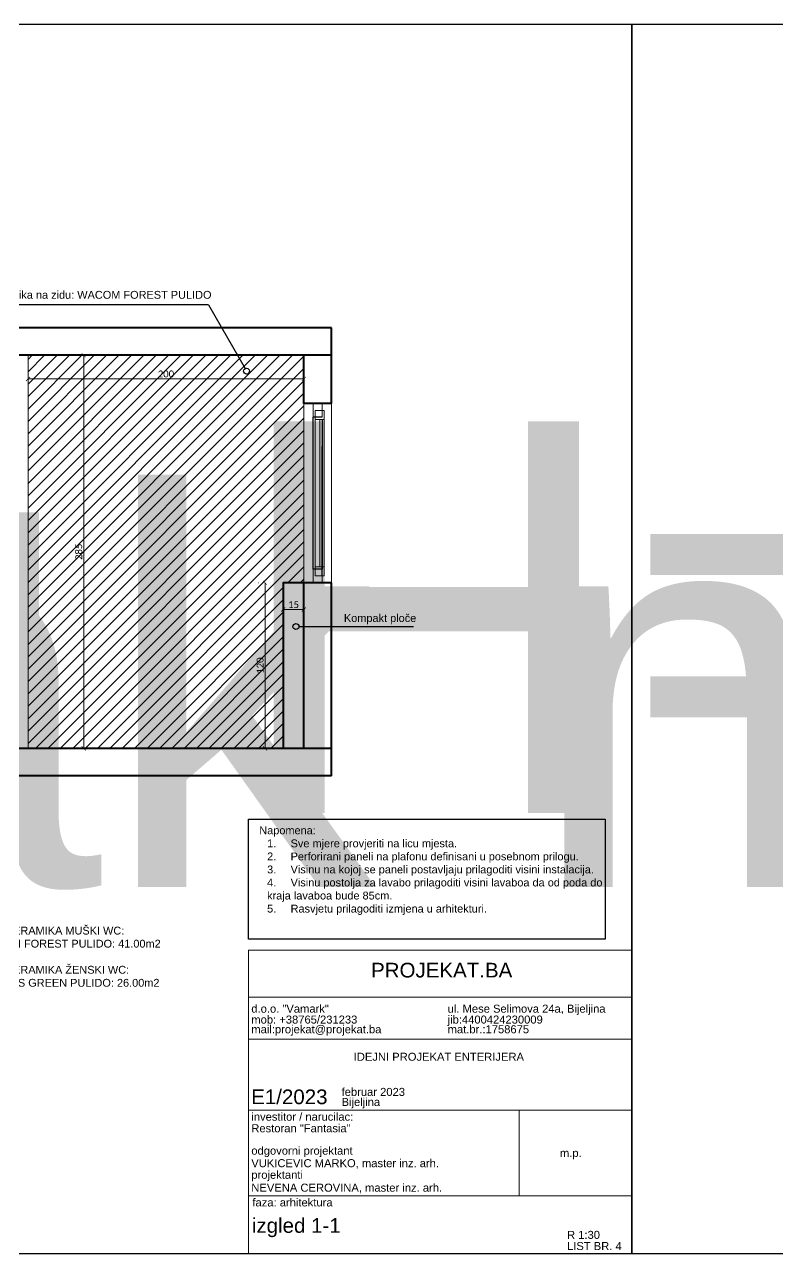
# Model space of a CAD drawing. Header units: centimetres. Extents: x -26724 to 60145, y -23645 to 6771.
# Drawn here: x 6553 to 7098, y 4039 to 4930 of the extents above; entities that cross this region are included whole.
import ezdxf

# ---------------------------------------------------------------- set-up
doc = ezdxf.new("R2010")
doc.units = ezdxf.units.CM
doc.linetypes.add('AUSGEZOGEN', pattern=[0])
doc.linetypes.add('PUNKT2_S9', pattern=[0.35, 0.15, -0.1, 0, -0.1])
for name, color, linetype, lineweight in [('2.IZGLED', 7, 'Continuous', 13), ('4.KOTE', 88, 'Continuous', 15), ('9.ŠRAFURA', 8, 'Continuous', 9), ('kote', 7, 'Continuous', 20), ('XR$5$Fenster', 252, 'PUNKT2_S9', 13), ('XR$5$Tuerrahmen', 252, 'PUNKT2_S9', 13), ('zid', 7, 'Continuous', 40)]:
    doc.layers.add(name, color=color, linetype=linetype, lineweight=lineweight)
for name, color, linetype in [('pozicije', 7, 'Continuous'), ('tekst', 7, 'Continuous'), ('tekst @ 50', 7, 'Continuous')]:
    doc.layers.add(name, color=color, linetype=linetype)
doc.styles.add('0.15', font='arial.ttf', dxfattribs={"height": 0.15})
doc.styles.add('Notes', font='arial.ttf', dxfattribs={"height": 3})
doc.styles.get("Standard").update_dxf_attribs({"font": 'calibri.ttf'})
doc.dimstyles.new('ja 1 30 izgledi zidova', dxfattribs={"dimtxt": 5, "dimasz": 3, "dimexe": 5, "dimexo": 5, "dimgap": 1, "dimtad": 1, "dimdec": 0, "dimtxsty": 'Standard', "dimblk": 'ARCHTICK', "dimcen": 2.5, "dimclrd": 256, "dimclrt": 7, "dimadec": 0, "dimazin": 0, "dimtfac": 1, "dimtdec": 0, "dimtix": 1, "dimtmove": 1, "dimatfit": 3, "dimldrblk": 'ARCHTICK', "dimfxl": 5, "dimfxlon": 1, "dimlwd": 0, "dimlwe": 9, "dimarcsym": 0})

# ---------------------------------------------------------------- blocks, each defined once
blk = doc.blocks.new('_ArchTick')
at = {"color": 0, "linetype": 'ByBlock', "const_width": 0.15}
blk.add_lwpolyline([(-0.5, -0.5), (0.5, 0.5)], dxfattribs=at)
blk = doc.blocks.new('*D2268')
at = {"layer": '4.KOTE', "lineweight": 0, "transparency": 16777216}
blk.add_line((6555.07, 4673.12), (6755.07, 4673.12), dxfattribs=at)
at = {"layer": '4.KOTE', "color": 0, "lineweight": 9, "transparency": 16777216}
for p, q in [((6555.07, 4668.3), (6555.07, 4668.12)), ((6755.07, 4668.3), (6755.07, 4668.12))]:
    blk.add_line(p, q, dxfattribs=at)
at = {"layer": 'Defpoints', "color": 0, "transparency": 16777216}
for p in [(6555.07, 4690.25, 1216.69), (6755.07, 4690.25, 1216.69), (6755.07, 4673.12)]:
    blk.add_point(p, dxfattribs=at)
at = {"layer": '4.KOTE', "lineweight": 0, "transparency": 16777216, "xscale": 3, "yscale": 3, "zscale": 3, "rotation": 180}
blk.add_blockref('_ArchTick', (6555.07, 4673.12), dxfattribs=at)
at = {"layer": '4.KOTE', "lineweight": 0, "transparency": 16777216, "xscale": 3, "yscale": 3, "zscale": 3}
blk.add_blockref('_ArchTick', (6755.07, 4673.12), dxfattribs=at)
at = {"layer": '4.KOTE', "color": 7, "transparency": 16777216, "insert": (6655.07, 4676.68), "char_height": 5, "attachment_point": 5}
blk.add_mtext('200', dxfattribs=at)
blk = doc.blocks.new('*D2269')
at = {"layer": '4.KOTE', "color": 0, "lineweight": 9, "transparency": 16777216}
for p, q in [((6590.44, 4690.25), (6600.44, 4690.25)), ((6590.44, 4405.25), (6600.44, 4405.25))]:
    blk.add_line(p, q, dxfattribs=at)
at = {"layer": '4.KOTE', "lineweight": 0, "transparency": 16777216}
blk.add_line((6595.44, 4690.25), (6595.44, 4405.25), dxfattribs=at)
at = {"layer": 'Defpoints', "color": 0, "transparency": 16777216}
for p in [(6566.56, 4690.25), (6566.56, 4405.25), (6595.44, 4405.25)]:
    blk.add_point(p, dxfattribs=at)
at = {"layer": '4.KOTE', "lineweight": 0, "transparency": 16777216, "xscale": 3, "yscale": 3, "zscale": 3}
for p, rotation in [((6595.44, 4690.25), 90), ((6595.44, 4405.25), 270)]:
    blk.add_blockref('_ArchTick', p, dxfattribs=dict(at, rotation=rotation))
at = {"layer": '4.KOTE', "color": 7, "transparency": 16777216, "insert": (6591.88, 4547.75), "char_height": 5, "attachment_point": 5, "rotation": 90}
blk.add_mtext('285', dxfattribs=at)
blk = doc.blocks.new('*U3253')
at = {"layer": 'tekst @ 50', "color": 240, "ltscale": 0.8, "insert": (10016.26, 4588.48, -1316.69), "char_height": 283.795, "attachment_point": 3, "style": 'Notes'}
blk.add_mtext_dynamic_manual_height_columns('svjetle{\\fArial|b0|i0|c238|p34;ći znak na zidu H=}2{\\fCalibri|b0|i0|c238|p34;1}0cm ', width=6247.4904, gutter_width=625, heights=[0], dxfattribs=at)
blk = doc.blocks.new('*U3254')
at = {"layer": 'tekst @ 50', "color": 240, "ltscale": 0.8, "insert": (8415.65, 4642.26, -1316.69), "char_height": 283.795, "attachment_point": 3, "style": 'Notes'}
blk.add_mtext_dynamic_manual_height_columns('svjetle{\\fArial|b0|i0|c238|p34;ći znak na zidu H=}2{\\fCalibri|b0|i0|c238|p34;40}cm ', width=6247.4904, gutter_width=625, heights=[0], dxfattribs=at)
blk = doc.blocks.new('*D2770')
at = {"layer": '4.KOTE', "lineweight": 0, "transparency": 16777216}
blk.add_line((6755.07, 4505.88), (6740.07, 4505.88), dxfattribs=at)
at = {"layer": '4.KOTE', "color": 0, "lineweight": 9, "transparency": 16777216}
for p, q in [((6740.07, 4501.08), (6740.07, 4500.88)), ((6755.07, 4501.08), (6755.07, 4500.88))]:
    blk.add_line(p, q, dxfattribs=at)
at = {"layer": 'Defpoints', "color": 0, "transparency": 16777216}
for p in [(6740.07, 4525.25, 1216.69), (6755.07, 4525.25, 1216.69), (6740.07, 4505.88)]:
    blk.add_point(p, dxfattribs=at)
at = {"layer": '4.KOTE', "lineweight": 0, "transparency": 16777216, "xscale": 3, "yscale": 3, "zscale": 3, "rotation": 180}
blk.add_blockref('_ArchTick', (6740.07, 4505.88), dxfattribs=at)
at = {"layer": '4.KOTE', "lineweight": 0, "transparency": 16777216, "xscale": 3, "yscale": 3, "zscale": 3}
blk.add_blockref('_ArchTick', (6755.07, 4505.88), dxfattribs=at)
at = {"layer": '4.KOTE', "color": 7, "transparency": 16777216, "insert": (6747.57, 4509.42), "char_height": 5, "attachment_point": 5}
blk.add_mtext('15', dxfattribs=at)
blk = doc.blocks.new('*D2771')
at = {"layer": '4.KOTE', "color": 0, "lineweight": 9, "transparency": 16777216}
for p, q in [((6722.05, 4525.25), (6721.9, 4525.25)), ((6722.05, 4405.25), (6721.9, 4405.25))]:
    blk.add_line(p, q, dxfattribs=at)
at = {"layer": '4.KOTE', "lineweight": 0, "transparency": 16777216}
blk.add_line((6726.9, 4405.25), (6726.9, 4525.25), dxfattribs=at)
at = {"layer": 'Defpoints', "color": 0, "transparency": 16777216}
for p in [(6726.9, 4525.25), (6740.07, 4525.25, 1216.69), (6740.07, 4405.25, 1216.69)]:
    blk.add_point(p, dxfattribs=at)
at = {"layer": '4.KOTE', "lineweight": 0, "transparency": 16777216, "xscale": 3, "yscale": 3, "zscale": 3}
for p, rotation in [((6726.9, 4525.25), 90), ((6726.9, 4405.25), 270)]:
    blk.add_blockref('_ArchTick', p, dxfattribs=dict(at, rotation=rotation))
at = {"layer": '4.KOTE', "color": 7, "transparency": 16777216, "insert": (6723.34, 4465.25), "char_height": 5, "attachment_point": 5, "rotation": 90}
blk.add_mtext('120', dxfattribs=at)

msp = doc.modelspace()

# ---------------------------------------------------------------- hatches: boundary and pattern name
at = {"layer": '9.ŠRAFURA'}
h = msp.add_hatch(dxfattribs=at)
h.set_pattern_fill('ANSI31', color=256, scale=2)
h.paths.add_polyline_path([(6740.07, 4405.25), (6740.07, 4525.25), (6755.07, 4525.25), (6755.07, 4690.25), (6555.07, 4690.25), (6555.07, 4405.25)])

# ---------------------------------------------------------------- linework, layer by layer
at = {"layer": '2.IZGLED'}
for p, q in [((6555.07, 4405.25, 1216.69), (6555.07, 4690.25, 1216.69)), ((6755.07, 4655.25, 1216.69), (6755.07, 4525.25, 1216.69)), ((6775.07, 4525.25, 1216.69), (6775.07, 4655.25, 1216.69))]:
    msp.add_line(p, q, dxfattribs=at)
at = {"layer": '4.KOTE', "elevation": 1216.69}
msp.add_lwpolyline([(6755.07, 4525.25), (6740.07, 4525.25), (6740.07, 4405.25)], dxfattribs=at)
at = {"layer": 'kote', "color": 0}
for p, q in [((6714.87, 4259.02), (6992.84, 4259.02)), ((6714.87, 4039.02), (6714.87, 4259.02)), ((6714.87, 4224.89), (6992.84, 4224.89)), ((6714.87, 4194.3), (6992.84, 4194.3)), ((6714.87, 4142.92), (6992.84, 4142.92)), ((6911.09, 4142.92), (6911.09, 4080.76)), ((6992.84, 4080.76), (6714.87, 4080.76))]:
    msp.add_line(p, q, dxfattribs=at)
at = {"layer": 'tekst'}
msp.add_line((6685.92, 4726.85), (6712.43, 4680.61), dxfattribs=at)
at = {"layer": 'tekst', "ltscale": 0.8}
msp.add_lwpolyline([(6685.92, 4726.85), (6519.36, 4726.85)], dxfattribs=at)
at = {"layer": 'tekst', "ltscale": 0.8, "elevation": 275.33}
msp.add_lwpolyline([(6751.5, 4493.57), (6834.54, 4493.57)], dxfattribs=at)
at = {"layer": 'tekst', "lineweight": 25}
msp.add_lwpolyline([(6714.87, 4353.84), (6973.58, 4353.84), (6973.58, 4266.87), (6714.87, 4266.87)], close=True, dxfattribs=at)
at = {"layer": 'tekst', "color": 30}
for centre in [(6713.5, 4678.73), (6749.34, 4493.57, 275.33)]:
    msp.add_circle(centre, 2.16, dxfattribs=at)
at = {"layer": 'XR$5$Fenster', "color": 7, "linetype": 'AUSGEZOGEN', "lineweight": 18, "transparency": 33554687}
for p, q in [((6768.32, 4655.25, 1216.69), (6761.82, 4655.25, 1216.69)), ((6761.82, 4645.25, 1216.69), (6761.82, 4655.25, 1216.69)), ((6761.82, 4655.25, 1216.69), (6761.82, 4645.25, 1216.69)), ((6768.32, 4655.25, 1216.69), (6761.82, 4655.25, 1216.69)), ((6768.32, 4655.25, 1216.69), (6761.82, 4655.25, 1216.69)), ((6761.82, 4655.25, 1216.69), (6761.82, 4655.25, 1216.69)), ((6768.32, 4655.25, 1216.69), (6761.82, 4655.25, 1216.69)), ((6761.82, 4655.25, 1216.69), (6761.82, 4655.25, 1216.69)), ((6761.82, 4655.25, 1216.69), (6761.82, 4645.25, 1216.69)), ((6761.82, 4645.25, 1216.69), (6761.82, 4655.25, 1216.69)), ((6761.82, 4655.25, 1216.69), (6761.82, 4655.25, 1216.69)), ((6768.32, 4655.25, 1216.69), (6761.82, 4655.25, 1216.69)), ((6761.82, 4655.25, 1216.69), (6761.82, 4645.25, 1216.69)), ((6768.32, 4655.25, 1216.69), (6768.32, 4645.25, 1216.69)), ((6768.32, 4645.25, 1216.69), (6768.32, 4655.25, 1216.69)), ((6768.32, 4655.25, 1216.69), (6768.32, 4655.25, 1216.69)), ((6768.32, 4655.25, 1216.69), (6768.32, 4655.25, 1216.69)), ((6768.32, 4655.25, 1216.69), (6768.32, 4645.25, 1216.69)), ((6768.32, 4645.25, 1216.69), (6768.32, 4655.25, 1216.69)), ((6768.32, 4645.25, 1216.69), (6768.32, 4655.25, 1216.69)), ((6768.32, 4645.25, 1216.69), (6761.82, 4645.25, 1216.69)), ((6768.32, 4645.25, 1216.69), (6761.82, 4645.25, 1216.69)), ((6768.32, 4645.25, 1216.69), (6761.82, 4645.25, 1216.69)), ((6761.82, 4645.25, 1216.69), (6761.82, 4645.25, 1216.69)), ((6768.32, 4645.25, 1216.69), (6761.82, 4645.25, 1216.69)), ((6761.82, 4645.25, 1216.69), (6761.82, 4645.25, 1216.69)), ((6768.32, 4645.25, 1216.69), (6761.82, 4645.25, 1216.69)), ((6768.32, 4645.25, 1216.69), (6761.82, 4645.25, 1216.69)), ((6768.32, 4645.25, 1216.69), (6761.82, 4645.25, 1216.69)), ((6761.82, 4645.25, 1216.69), (6761.82, 4645.25, 1216.69)), ((6768.32, 4645.25, 1216.69), (6761.82, 4645.25, 1216.69)), ((6761.82, 4645.25, 1216.69), (6761.82, 4645.25, 1216.69)), ((6768.32, 4645.25, 1216.69), (6761.82, 4645.25, 1216.69)), ((6768.32, 4645.25, 1216.69), (6761.82, 4645.25, 1216.69)), ((6761.82, 4645.25, 1216.69), (6761.82, 4645.25, 1216.69)), ((6768.32, 4645.25, 1216.69), (6761.82, 4645.25, 1216.69)), ((6768.32, 4645.25, 1216.69), (6761.82, 4645.25, 1216.69)), ((6761.82, 4645.25, 1216.69), (6761.82, 4645.25, 1216.69)), ((6761.82, 4645.25, 1216.69), (6768.32, 4645.25, 1216.69)), ((6769.82, 4650.25, 1216.69), (6763.32, 4650.25, 1216.69)), ((6763.32, 4643.75, 1216.69), (6763.32, 4650.25, 1216.69)), ((6763.32, 4650.25, 1216.69), (6763.32, 4643.75, 1216.69)), ((6769.82, 4650.25, 1216.69), (6763.32, 4650.25, 1216.69)), ((6769.82, 4650.25, 1216.69), (6763.32, 4650.25, 1216.69)), ((6763.32, 4650.25, 1216.69), (6763.32, 4650.25, 1216.69)), ((6769.82, 4650.25, 1216.69), (6763.32, 4650.25, 1216.69)), ((6763.32, 4650.25, 1216.69), (6763.32, 4650.25, 1216.69)), ((6763.32, 4650.25, 1216.69), (6763.32, 4643.75, 1216.69)), ((6763.32, 4643.75, 1216.69), (6763.32, 4650.25, 1216.69)), ((6763.32, 4643.75, 1216.69), (6763.32, 4536.75, 1216.69)), ((6763.32, 4536.75, 1216.69), (6763.32, 4643.75, 1216.69)), ((6763.32, 4536.75, 1216.69), (6763.32, 4643.75, 1216.69)), ((6763.32, 4643.75, 1216.69), (6763.32, 4536.75, 1216.69)), ((6763.32, 4643.75, 1216.69), (6763.32, 4536.75, 1216.69)), ((6763.32, 4536.75, 1216.69), (6763.32, 4643.75, 1216.69)), ((6763.32, 4536.75, 1216.69), (6763.32, 4643.75, 1216.69)), ((6763.32, 4643.75, 1216.69), (6763.32, 4536.75, 1216.69)), ((6769.82, 4643.75, 1216.69), (6763.32, 4643.75, 1216.69)), ((6769.82, 4643.75, 1216.69), (6763.32, 4643.75, 1216.69)), ((6769.82, 4643.75, 1216.69), (6763.32, 4643.75, 1216.69)), ((6763.32, 4643.75, 1216.69), (6763.32, 4643.75, 1216.69)), ((6769.82, 4643.75, 1216.69), (6763.32, 4643.75, 1216.69)), ((6763.32, 4643.75, 1216.69), (6763.32, 4643.75, 1216.69)), ((6769.82, 4643.75, 1216.69), (6763.32, 4643.75, 1216.69)), ((6769.82, 4643.75, 1216.69), (6763.32, 4643.75, 1216.69)), ((6769.82, 4643.75, 1216.69), (6763.32, 4643.75, 1216.69)), ((6763.32, 4643.75, 1216.69), (6763.32, 4643.75, 1216.69)), ((6769.82, 4643.75, 1216.69), (6763.32, 4643.75, 1216.69)), ((6763.32, 4643.75, 1216.69), (6763.32, 4643.75, 1216.69)), ((6769.82, 4643.75, 1216.69), (6763.32, 4643.75, 1216.69)), ((6769.82, 4643.75, 1216.69), (6763.32, 4643.75, 1216.69)), ((6763.32, 4643.75, 1216.69), (6763.32, 4643.75, 1216.69)), ((6769.82, 4643.75, 1216.69), (6763.32, 4643.75, 1216.69)), ((6769.82, 4643.75, 1216.69), (6763.32, 4643.75, 1216.69)), ((6763.32, 4643.75, 1216.69), (6763.32, 4643.75, 1216.69)), ((6766.57, 4536.75, 1216.69), (6766.57, 4643.75, 1216.69)), ((6766.57, 4536.75, 1216.69), (6766.57, 4643.75, 1216.69)), ((6768.32, 4645.25, 1216.69), (6768.32, 4645.25, 1216.69)), ((6768.32, 4645.25, 1216.69), (6768.32, 4645.25, 1216.69)), ((6768.32, 4645.25, 1216.69), (6768.32, 4645.25, 1216.69)), ((6768.32, 4645.25, 1216.69), (6768.32, 4645.25, 1216.69)), ((6768.32, 4645.25, 1216.69), (6768.32, 4645.25, 1216.69)), ((6768.32, 4645.25, 1216.69), (6768.32, 4645.25, 1216.69)), ((6769.82, 4650.25, 1216.69), (6769.82, 4643.75, 1216.69)), ((6769.82, 4643.75, 1216.69), (6769.82, 4650.25, 1216.69)), ((6769.82, 4650.25, 1216.69), (6769.82, 4650.25, 1216.69)), ((6769.82, 4650.25, 1216.69), (6769.82, 4650.25, 1216.69)), ((6769.82, 4650.25, 1216.69), (6769.82, 4643.75, 1216.69)), ((6769.82, 4643.75, 1216.69), (6769.82, 4650.25, 1216.69)), ((6769.82, 4536.75, 1216.69), (6769.82, 4643.75, 1216.69)), ((6769.82, 4643.75, 1216.69), (6769.82, 4536.75, 1216.69)), ((6769.82, 4536.75, 1216.69), (6769.82, 4643.75, 1216.69)), ((6769.82, 4643.75, 1216.69), (6769.82, 4536.75, 1216.69)), ((6769.82, 4536.75, 1216.69), (6769.82, 4643.75, 1216.69)), ((6769.82, 4643.75, 1216.69), (6769.82, 4536.75, 1216.69)), ((6769.82, 4536.75, 1216.69), (6769.82, 4643.75, 1216.69)), ((6769.82, 4643.75, 1216.69), (6769.82, 4536.75, 1216.69)), ((6769.82, 4643.75, 1216.69), (6769.82, 4643.75, 1216.69)), ((6769.82, 4643.75, 1216.69), (6769.82, 4643.75, 1216.69)), ((6769.82, 4643.75, 1216.69), (6769.82, 4643.75, 1216.69)), ((6769.82, 4643.75, 1216.69), (6769.82, 4643.75, 1216.69)), ((6769.82, 4643.75, 1216.69), (6769.82, 4643.75, 1216.69)), ((6769.82, 4643.75, 1216.69), (6769.82, 4643.75, 1216.69)), ((6768.32, 4535.25, 1216.69), (6761.82, 4535.25, 1216.69)), ((6768.32, 4535.25, 1216.69), (6761.82, 4535.25, 1216.69)), ((6768.32, 4535.25, 1216.69), (6761.82, 4535.25, 1216.69)), ((6761.82, 4535.25, 1216.69), (6761.82, 4535.25, 1216.69)), ((6768.32, 4535.25, 1216.69), (6761.82, 4535.25, 1216.69)), ((6761.82, 4535.25, 1216.69), (6761.82, 4535.25, 1216.69)), ((6768.32, 4535.25, 1216.69), (6761.82, 4535.25, 1216.69)), ((6768.32, 4535.25, 1216.69), (6761.82, 4535.25, 1216.69)), ((6768.32, 4535.25, 1216.69), (6761.82, 4535.25, 1216.69)), ((6761.82, 4535.25, 1216.69), (6761.82, 4535.25, 1216.69)), ((6768.32, 4535.25, 1216.69), (6761.82, 4535.25, 1216.69)), ((6761.82, 4535.25, 1216.69), (6761.82, 4535.25, 1216.69)), ((6761.82, 4535.25, 1216.69), (6761.82, 4525.25, 1216.69)), ((6768.32, 4535.25, 1216.69), (6761.82, 4535.25, 1216.69)), ((6768.32, 4535.25, 1216.69), (6761.82, 4535.25, 1216.69)), ((6761.82, 4535.25, 1216.69), (6761.82, 4535.25, 1216.69)), ((6768.32, 4535.25, 1216.69), (6761.82, 4535.25, 1216.69)), ((6768.32, 4535.25, 1216.69), (6761.82, 4535.25, 1216.69)), ((6761.82, 4525.25, 1216.69), (6761.82, 4535.25, 1216.69)), ((6761.82, 4525.25, 1216.69), (6761.82, 4535.25, 1216.69)), ((6761.82, 4535.25, 1216.69), (6761.82, 4535.25, 1216.69)), ((6761.82, 4535.25, 1216.69), (6761.82, 4525.25, 1216.69)), ((6761.82, 4535.25, 1216.69), (6768.32, 4535.25, 1216.69)), ((6761.82, 4525.25, 1216.69), (6761.82, 4535.25, 1216.69)), ((6769.82, 4536.75, 1216.69), (6763.32, 4536.75, 1216.69)), ((6769.82, 4536.75, 1216.69), (6763.32, 4536.75, 1216.69)), ((6769.82, 4536.75, 1216.69), (6763.32, 4536.75, 1216.69)), ((6763.32, 4536.75, 1216.69), (6763.32, 4536.75, 1216.69)), ((6769.82, 4536.75, 1216.69), (6763.32, 4536.75, 1216.69)), ((6763.32, 4536.75, 1216.69), (6763.32, 4536.75, 1216.69)), ((6769.82, 4536.75, 1216.69), (6763.32, 4536.75, 1216.69)), ((6769.82, 4536.75, 1216.69), (6763.32, 4536.75, 1216.69)), ((6769.82, 4536.75, 1216.69), (6763.32, 4536.75, 1216.69)), ((6763.32, 4536.75, 1216.69), (6763.32, 4536.75, 1216.69)), ((6769.82, 4536.75, 1216.69), (6763.32, 4536.75, 1216.69)), ((6763.32, 4536.75, 1216.69), (6763.32, 4536.75, 1216.69)), ((6763.32, 4536.75, 1216.69), (6763.32, 4530.25, 1216.69)), ((6769.82, 4536.75, 1216.69), (6763.32, 4536.75, 1216.69)), ((6769.82, 4536.75, 1216.69), (6763.32, 4536.75, 1216.69)), ((6763.32, 4536.75, 1216.69), (6763.32, 4536.75, 1216.69)), ((6769.82, 4536.75, 1216.69), (6763.32, 4536.75, 1216.69)), ((6769.82, 4536.75, 1216.69), (6763.32, 4536.75, 1216.69)), ((6763.32, 4530.25, 1216.69), (6763.32, 4536.75, 1216.69)), ((6763.32, 4530.25, 1216.69), (6763.32, 4536.75, 1216.69)), ((6763.32, 4536.75, 1216.69), (6763.32, 4536.75, 1216.69)), ((6763.32, 4536.75, 1216.69), (6763.32, 4530.25, 1216.69)), ((6768.32, 4535.25, 1216.69), (6768.32, 4535.25, 1216.69)), ((6768.32, 4535.25, 1216.69), (6768.32, 4535.25, 1216.69)), ((6768.32, 4535.25, 1216.69), (6768.32, 4535.25, 1216.69)), ((6768.32, 4535.25, 1216.69), (6768.32, 4535.25, 1216.69)), ((6768.32, 4525.25, 1216.69), (6768.32, 4535.25, 1216.69)), ((6768.32, 4535.25, 1216.69), (6768.32, 4535.25, 1216.69)), ((6768.32, 4535.25, 1216.69), (6768.32, 4525.25, 1216.69)), ((6768.32, 4525.25, 1216.69), (6768.32, 4535.25, 1216.69)), ((6768.32, 4535.25, 1216.69), (6768.32, 4535.25, 1216.69)), ((6768.32, 4535.25, 1216.69), (6768.32, 4525.25, 1216.69)), ((6768.32, 4535.25, 1216.69), (6768.32, 4525.25, 1216.69)), ((6769.82, 4536.75, 1216.69), (6769.82, 4536.75, 1216.69)), ((6769.82, 4536.75, 1216.69), (6769.82, 4536.75, 1216.69)), ((6769.82, 4536.75, 1216.69), (6769.82, 4536.75, 1216.69)), ((6769.82, 4536.75, 1216.69), (6769.82, 4536.75, 1216.69)), ((6769.82, 4530.25, 1216.69), (6769.82, 4536.75, 1216.69)), ((6769.82, 4536.75, 1216.69), (6769.82, 4536.75, 1216.69)), ((6769.82, 4536.75, 1216.69), (6769.82, 4530.25, 1216.69)), ((6769.82, 4530.25, 1216.69), (6769.82, 4536.75, 1216.69)), ((6769.82, 4536.75, 1216.69), (6769.82, 4536.75, 1216.69)), ((6769.82, 4536.75, 1216.69), (6769.82, 4530.25, 1216.69)), ((6769.82, 4530.25, 1216.69), (6763.32, 4530.25, 1216.69)), ((6769.82, 4530.25, 1216.69), (6763.32, 4530.25, 1216.69)), ((6769.82, 4530.25, 1216.69), (6763.32, 4530.25, 1216.69)), ((6763.32, 4530.25, 1216.69), (6763.32, 4530.25, 1216.69)), ((6769.82, 4530.25, 1216.69), (6763.32, 4530.25, 1216.69)), ((6763.32, 4530.25, 1216.69), (6763.32, 4530.25, 1216.69)), ((6769.82, 4530.25, 1216.69), (6769.82, 4530.25, 1216.69)), ((6769.82, 4530.25, 1216.69), (6769.82, 4530.25, 1216.69)), ((6768.32, 4525.25, 1216.69), (6761.82, 4525.25, 1216.69)), ((6768.32, 4525.25, 1216.69), (6761.82, 4525.25, 1216.69)), ((6768.32, 4525.25, 1216.69), (6761.82, 4525.25, 1216.69)), ((6761.82, 4525.25, 1216.69), (6761.82, 4525.25, 1216.69)), ((6768.32, 4525.25, 1216.69), (6761.82, 4525.25, 1216.69)), ((6761.82, 4525.25, 1216.69), (6761.82, 4525.25, 1216.69)), ((6761.82, 4525.25, 1216.69), (6761.82, 4525.25, 1216.69)), ((6768.32, 4525.25, 1216.69), (6761.82, 4525.25, 1216.69)), ((6768.32, 4525.25, 1216.69), (6768.32, 4525.25, 1216.69)), ((6768.32, 4525.25, 1216.69), (6768.32, 4525.25, 1216.69))]:
    msp.add_line(p, q, dxfattribs=at)
at = {"layer": 'XR$5$Fenster', "color": 7, "linetype": 'AUSGEZOGEN', "lineweight": -3, "transparency": 33554687}
for p, q in [((6761.82, 4535.25, 1216.69), (6761.82, 4645.25, 1216.69)), ((6761.82, 4645.25, 1216.69), (6761.82, 4645.25, 1216.69)), ((6768.32, 4645.25, 1216.69), (6761.82, 4645.25, 1216.69)), ((6768.32, 4643.75, 1216.69), (6768.32, 4535.25, 1216.69)), ((6761.82, 4535.25, 1216.69), (6761.82, 4535.25, 1216.69)), ((6768.32, 4535.25, 1216.69), (6761.82, 4535.25, 1216.69))]:
    msp.add_line(p, q, dxfattribs=at)
at = {"layer": 'XR$5$Fenster', "color": 7, "linetype": 'AUSGEZOGEN', "lineweight": 18}
for p, q in [((6766.57, 4536.75, 1216.69), (6766.57, 4643.75, 1216.69)), ((6766.57, 4643.75, 1216.69), (6766.57, 4536.75, 1216.69)), ((6766.57, 4643.75, 1216.69), (6766.57, 4643.75, 1216.69)), ((6766.57, 4536.75, 1216.69), (6766.57, 4536.75, 1216.69))]:
    msp.add_line(p, q, dxfattribs=at)
at = {"layer": 'XR$5$Tuerrahmen', "color": 7, "linetype": 'AUSGEZOGEN', "lineweight": -3, "transparency": 33554687}
msp.add_line((6768.32, 4530.25, 1216.69), (6768.32, 4624.2, 1216.69), dxfattribs=at)
at = {"layer": 'zid'}
for p, q in [((6775.07, 4710.25), (5915.07, 4710.25)), ((6775.07, 4655.25, 1216.69), (6775.07, 4710.25, 1216.69)), ((6775.07, 4690.25), (5915.07, 4690.25)), ((6755.07, 4655.25, 1216.69), (6755.07, 4690.25, 1216.69)), ((6775.07, 4655.25, 1216.69), (6755.07, 4655.25, 1216.69)), ((6755.07, 4405.25, 1216.69), (6755.07, 4525.25, 1216.69)), ((6775.07, 4525.25, 1216.69), (6755.07, 4525.25, 1216.69)), ((6775.07, 4385.25, 1216.69), (6775.07, 4525.25, 1216.69)), ((6775.07, 4405.25), (5915.07, 4405.25)), ((6775.07, 4385.25), (5915.07, 4385.25))]:
    msp.add_line(p, q, dxfattribs=at)
at = {"layer": 'zid', "lineweight": 25, "ltscale": 12}
for points in [[(5732.84, 4039.02), (6992.84, 4039.02), (6992.84, 4930.02), (5732.84, 4930.02)], [(6992.84, 4039.02), (8252.84, 4039.02), (8252.84, 4930.02), (6992.84, 4930.02)]]:
    msp.add_lwpolyline(points, close=True, dxfattribs=at)
at = {"layer": 'zid', "elevation": 1216.69}
msp.add_lwpolyline([(6755.07, 4525.25), (6740.07, 4525.25), (6740.07, 4405.25)], dxfattribs=at)

# ---------------------------------------------------------------- block references
at = {"layer": 'tekst', "color": 3, "lineweight": 50}
for name in ['*U3254', '*U3253']:
    msp.add_blockref(name, (0, 0), dxfattribs=at)

# ---------------------------------------------------------------- texts
at = {"layer": 'pozicije', "color": 0, "style": '0.15'}
for s, height, p in [('PROJEKAT.BA', 10.6419, (6803.76, 4239.1)), ('d.o.o. "Vamark"', 5.8047, (6716.96, 4213.59)), ('ul. Mese Selimova 24a, Bijeljina', 5.8047, (6859.3, 4213.59)), ('mob: +38765/231233', 5.8047, (6716.96, 4205.68)), ('jib:4400424230009', 5.8047, (6859.3, 4205.68)), ('mail:projekat@projekat.ba', 5.8047, (6716.96, 4198.66)), ('mat.br.:1758675', 5.8047, (6859.3, 4198.66)), ('IDEJNI PROJEKAT ENTERIJERA', 5.8047, (6791.2, 4178.73)), ('E1/2023', 10.642, (6716.84, 4147.25)), ('februar 2023', 5.8047, (6782.41, 4153.24)), ('Bijeljina', 5.805, (6782.41, 4145.95)), ('investitor / narucilac:', 5.8047, (6716.96, 4135.25)), ('Restoran "Fantasia"', 5.8047, (6716.96, 4126.88)), ('odgovorni projektant', 5.8047, (6716.96, 4110.64)), ('VUKICEVIC MARKO, master inz. arh.', 5.8047, (6716.96, 4101.55)), ('m.p.', 5.805, (6940.72, 4108.95)), ('projektanti', 5.8047, (6716.96, 4093.15)), ('NEVENA CEROVINA, master inz. arh.', 5.8047, (6716.96, 4083.79)), ('faza: arhitektura', 5.8047, (6717.75, 4073.11)), ('izgled 1-1', 10.642, (6717.33, 4053.96)), ('R 1:30', 5.805, (6945.86, 4049.58)), ('LIST BR. 4', 5.805, (6945.86, 4041.47))]:
    msp.add_text(s, height=height, dxfattribs=at).set_placement(p)
at = {"layer": 'tekst @ 50', "ltscale": 0.8, "char_height": 5.6759, "style": 'Notes'}
for s, width, insert, attachment_point in [('\\pt141.8975;keramika na zidu: WACOM FOREST PULIDO', 290.6445, (6526.43, 4736.91), 1), ('\\pi-17.0277,l22.7036,t22.7036;Kompakt plo{\\fArial|b0|i0|c238|p34;če }', 951.6482, (6836.55, 4502.54, 275.33), 3), ('Napomena: \\P\\pi-17.0277,l22.7036,t22.7036;1.^ISve mjere provjeriti na licu mjesta.\\P{\\fArial|b0|i0|c238|p34;2.^IPerforirani paneli na plafonu definisani u posebnom prilogu.}\\P3.^IVisinu na kojoj se paneli postavljaju prilagoditi visini instalacija.{\\fArial|b0|i0|c238|p34;\\P4.^IVisinu postolja za lavabo prilagoditi visini lavaboa da od poda do\\P\\pi0,l0,tz;kraja lavaboa bude 85cm. }\\P\\pi-17.0277,l22.7036,t22.7036;5.^IRasvjetu prilagoditi izmjena u arhitekturi.', 421.3818, (6722.73, 4348.64), 1), ('{\\fArial|b0|i0|c238|p34;ZIDN}A{\\fArial|b0|i0|c238|p34; }KERAMIKA MU{\\fArial|b0|i0|c238|p34;ŠKI WC:}\\P\\pi-17.0277,l22.7036,t22.7036;WACOM FOREST PULIDO: 41.00m2\\P\\P\\pi0,l0,tz;{\\fArial|b0|i0|c238|p34;ZIDN}A{\\fArial|b0|i0|c238|p34; }KERAMIKA {\\fArial|b0|i0|c238|p34;ŽENSKI WC:}\\P\\pi-17.0277,l22.7036,t22.7036;{\\fArial|b0|i0|c238|p34;MANAOS GREEN }PULIDO: 26.00m2 ', 951.6482, (6512.98, 4275.92), 1)]:
    msp.add_mtext_dynamic_manual_height_columns(s, width=width, gutter_width=750, heights=[0], dxfattribs=dict(at, insert=insert, attachment_point=attachment_point))

# ---------------------------------------------------------------- dimensions: what is measured, and where the dimension line sits
at = {"layer": '4.KOTE'}
for base, p1, p2, picture, middle in [((6755.07, 4673.12), (6555.07, 4690.25, 1216.69), (6755.07, 4690.25, 1216.69), '*D2268', (6655.07, 4676.68)), ((6740.07, 4505.88), (6755.07, 4525.25, 1216.69), (6740.07, 4525.25, 1216.69), '*D2770', (6747.57, 4509.42))]:
    dim = msp.add_linear_dim(base=base, p1=p1, p2=p2, dimstyle='ja 1 30 izgledi zidova', dxfattribs=at)
    dim.commit()
    dim.dimension.update_dxf_attribs({"geometry": picture, "text_midpoint": middle})
for base, p1, p2, picture, middle in [((6595.44, 4405.25), (6566.56, 4690.25), (6566.56, 4405.25), '*D2269', (6591.88, 4547.75)), ((6726.9, 4525.25), (6740.07, 4405.25, 1216.69), (6740.07, 4525.25, 1216.69), '*D2771', (6723.34, 4465.25))]:
    dim = msp.add_linear_dim(base=base, p1=p1, p2=p2, angle=90, dimstyle='ja 1 30 izgledi zidova', dxfattribs=at)
    dim.commit()
    dim.dimension.update_dxf_attribs({"geometry": picture, "text_midpoint": middle})

doc.saveas('drawing.dxf')
